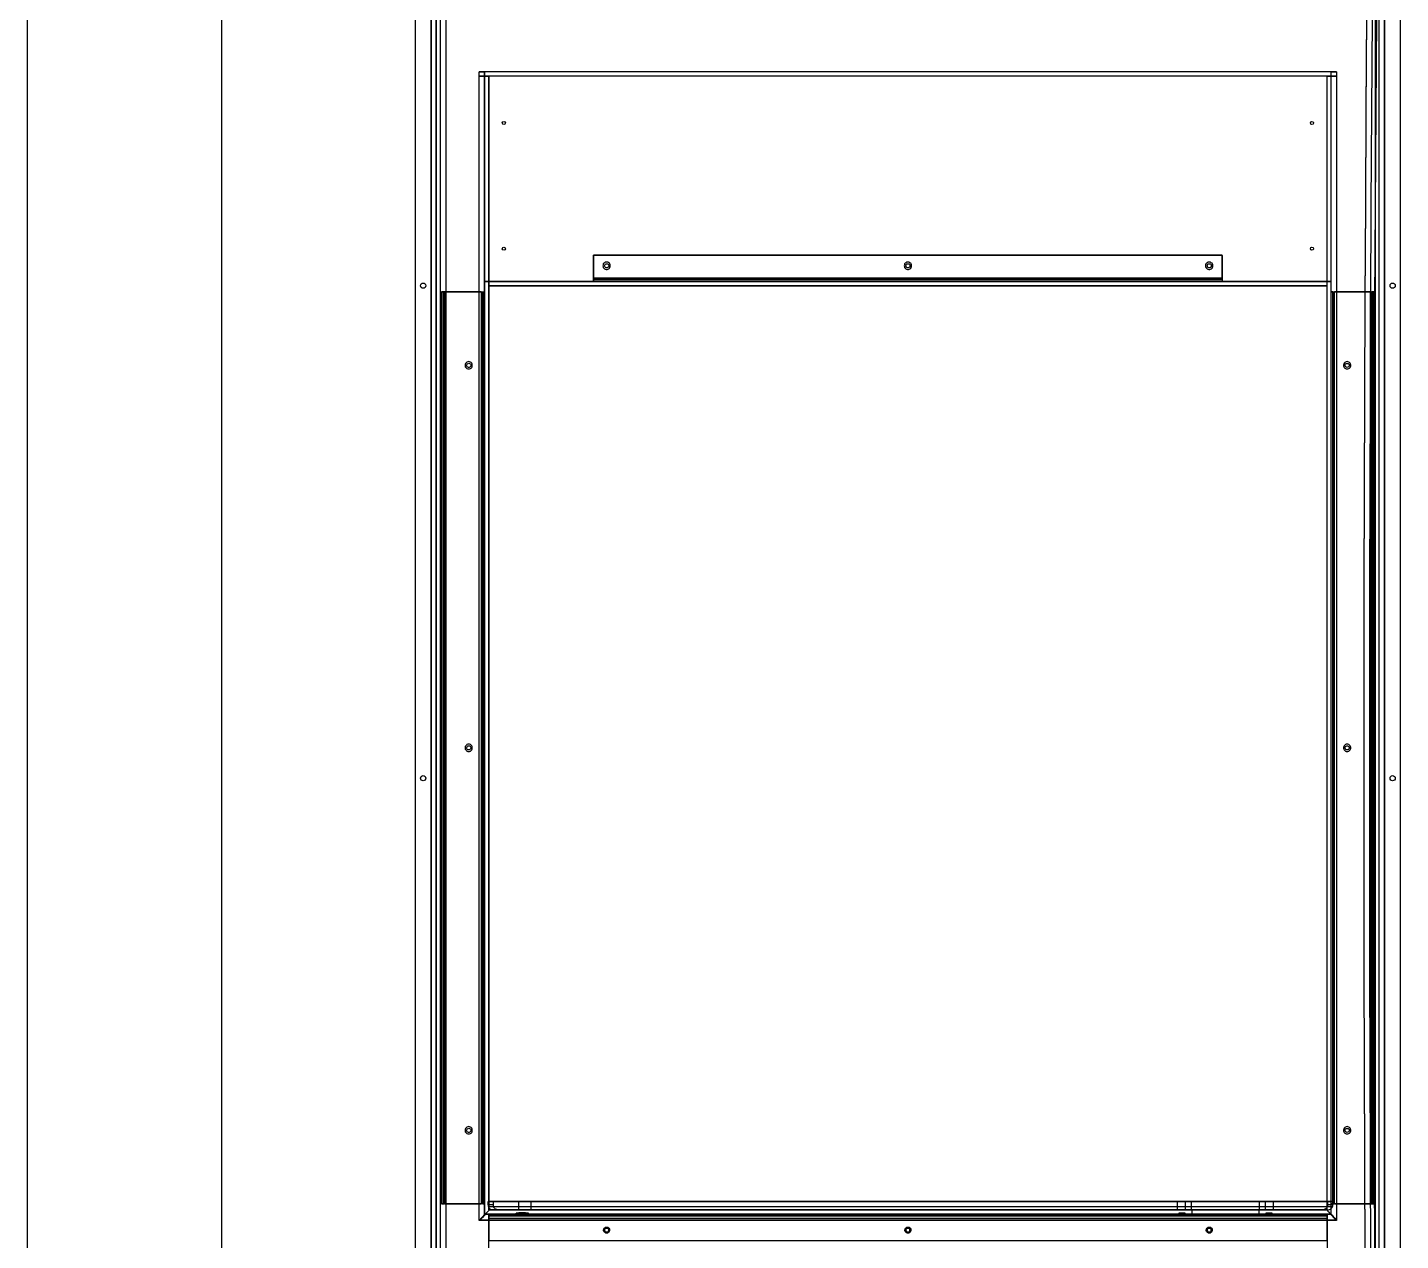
# Model space of a CAD drawing. Extents: x -36.1 to 57, y 1.4 to 46.9.
# Drawn here: x 32.186 to 33.497, y 4.364 to 5.521 of the extents above; entities that cross this region are included whole.
import ezdxf

# ---------------------------------------------------------------- set-up
doc = ezdxf.new("R2010")
doc.units = 0
doc.header["$LTSCALE"] = 0.02
doc.layers.add('CARENAGEM', color=1, linetype='CONTINUOUS')
doc.layers.add('DIVISORIA', color=5, linetype='CONTINUOUS')

msp = doc.modelspace()

# ---------------------------------------------------------------- linework, layer by layer
at = {"layer": 'CARENAGEM', "linetype": 'Continuous'}
for p, q in [((32.1864, 3.7948), (32.1864, 5.8148)), ((32.1864, 3.7948), (32.1864, 5.8148)), ((32.5565, 5.8148), (32.5565, 3.7948)), ((32.5565, 5.8148), (32.5565, 3.7948)), ((33.4965, 3.7948), (33.4965, 5.8148)), ((33.4965, 3.7948), (33.4965, 5.8148)), ((32.5715, 5.7958), (32.5715, 3.8138)), ((32.5715, 3.8138), (32.5715, 5.7958)), ((32.5765, 5.7958), (32.5765, 3.8138)), ((32.5765, 3.8138), (32.5765, 5.7958)), ((32.5805, 3.8138), (32.5805, 5.7958)), ((32.5805, 3.8138), (32.5805, 5.7958)), ((32.5855, 5.7984), (32.5855, 3.8111)), ((32.5855, 5.7972), (32.5855, 3.8123)), ((33.4722, 5.7958), (33.4722, 3.8138)), ((33.4762, 3.8138), (33.4762, 5.7958)), ((33.4812, 3.8138), (33.4812, 5.7958)), ((33.4812, 5.7958), (33.4812, 3.8138)), ((32.6175, 4.3832), (32.6175, 5.4788)), ((32.6175, 5.4788), (32.6225, 5.4788)), ((33.4355, 5.4788), (32.6175, 5.4788)), ((32.6225, 5.4788), (32.6225, 4.3887)), ((32.6225, 5.2788), (32.6225, 5.4788)), ((32.6225, 5.4788), (32.6225, 5.4788)), ((33.4305, 5.4788), (32.6225, 5.4788)), ((33.4305, 5.2788), (33.4305, 5.4788)), ((33.4305, 4.3887), (33.4305, 5.4788)), ((33.4305, 5.4788), (33.4305, 5.4788)), ((33.4305, 5.4788), (33.4355, 5.4788)), ((33.4355, 5.4788), (33.4355, 4.3832)), ((32.6175, 4.3827), (32.6175, 5.4748)), ((32.6175, 5.4748), (32.6265, 5.4748)), ((33.4355, 5.4748), (32.6175, 5.4748)), ((32.6265, 5.4748), (32.6265, 4.3927)), ((32.6265, 5.4748), (32.6265, 5.4748)), ((33.4265, 5.4748), (32.6265, 5.4748)), ((32.6265, 5.2748), (32.6265, 5.4748)), ((33.4265, 4.3927), (33.4265, 5.4748)), ((33.4265, 5.4748), (33.4265, 5.4748)), ((33.4265, 5.4748), (33.4355, 5.4748)), ((33.4265, 5.2748), (33.4265, 5.4748)), ((33.4355, 5.4748), (33.4355, 4.3827)), ((32.7265, 5.2819), (32.7265, 5.3038)), ((32.7265, 5.3037), (32.7265, 5.3038)), ((33.3265, 5.3038), (32.7265, 5.3038)), ((32.7265, 5.3037), (32.7265, 5.2818)), ((33.3265, 5.3037), (32.7265, 5.3037)), ((33.3265, 5.2819), (33.3265, 5.3038)), ((33.3265, 5.3037), (33.3265, 5.3038)), ((33.3265, 5.3037), (33.3265, 5.2818)), ((32.7265, 5.2818), (32.7265, 5.2819)), ((32.7265, 5.2788), (32.7265, 5.2819)), ((33.3265, 5.2819), (32.7265, 5.2819)), ((32.7265, 5.2803), (32.7265, 5.2818)), ((33.3265, 5.2818), (32.7265, 5.2818)), ((32.7265, 5.2803), (32.7265, 5.2788)), ((32.7265, 5.2803), (32.7265, 5.2803)), ((32.7265, 5.2803), (32.7265, 5.2788)), ((33.3265, 5.2803), (32.7265, 5.2803)), ((33.3265, 5.2803), (32.7265, 5.2803)), ((33.3265, 5.2818), (33.3265, 5.2819)), ((33.3265, 5.2819), (33.3265, 5.2788)), ((33.3265, 5.2818), (33.3265, 5.2803)), ((33.3265, 5.2803), (33.3265, 5.2788)), ((33.3265, 5.2803), (33.3265, 5.2803)), ((33.3265, 5.2803), (33.3265, 5.2788)), ((32.5816, 5.2688), (32.5816, 4.3988)), ((32.5816, 5.2688), (32.5816, 4.3988)), ((32.5816, 5.2688), (32.5839, 5.2688)), ((32.5831, 5.2688), (32.5816, 5.2688)), ((32.5816, 5.2688), (32.5845, 5.2688)), ((32.5831, 5.2688), (32.5831, 4.3988)), ((32.5831, 5.2688), (32.5831, 4.3988)), ((32.5853, 5.2688), (32.5831, 5.2688)), ((32.5831, 5.2688), (32.5846, 5.2688)), ((32.5839, 5.2688), (32.5839, 4.3988)), ((32.5853, 5.2688), (32.5839, 5.2688)), ((32.5845, 5.2688), (32.5845, 4.3988)), ((32.6194, 5.2688), (32.5845, 5.2688)), ((32.5846, 5.2688), (32.5845, 5.2688)), ((32.5846, 5.2688), (32.5846, 4.3988)), ((32.5846, 5.2688), (32.6195, 5.2688)), ((32.5853, 4.3988), (32.5853, 5.2688)), ((32.6194, 5.2688), (32.6194, 4.3988)), ((32.6195, 5.2688), (32.6194, 5.2688)), ((32.6194, 5.2688), (32.6225, 5.2688)), ((32.6195, 5.2688), (32.6195, 4.3988)), ((32.6195, 5.2688), (32.621, 5.2688)), ((32.621, 4.3988), (32.621, 5.2688)), ((32.621, 5.2688), (32.621, 4.3988)), ((32.621, 5.2688), (32.6225, 5.2688)), ((32.621, 5.2688), (32.6225, 5.2688)), ((32.621, 5.2688), (32.621, 5.2688)), ((32.6225, 4.3888), (32.6225, 5.2788)), ((32.6225, 5.2788), (32.6225, 5.2788)), ((32.6225, 5.2788), (33.4305, 5.2788)), ((33.4305, 5.2788), (32.6225, 5.2788)), ((32.6225, 5.2688), (32.6225, 4.3988)), ((32.6225, 5.2688), (32.6225, 4.3988)), ((32.6225, 5.2688), (32.6225, 5.2688)), ((32.6265, 4.3928), (32.6265, 5.2748)), ((32.6265, 5.2748), (32.6265, 5.2748)), ((32.6265, 5.2748), (33.4265, 5.2748)), ((33.4265, 5.2748), (32.6265, 5.2748)), ((32.7265, 5.2788), (32.7265, 5.2788)), ((33.3265, 5.2788), (32.7265, 5.2788)), ((33.3265, 5.2788), (32.7265, 5.2788)), ((33.3265, 5.2788), (33.3265, 5.2788)), ((33.4265, 4.3928), (33.4265, 5.2748)), ((33.4265, 5.2748), (33.4265, 5.2748)), ((33.4305, 4.3888), (33.4305, 5.2788)), ((33.4305, 5.2788), (33.4305, 5.2788)), ((33.4305, 4.3988), (33.4305, 5.2688)), ((33.4305, 4.3988), (33.4305, 5.2688)), ((33.432, 5.2688), (33.4305, 5.2688)), ((33.432, 5.2688), (33.4305, 5.2688)), ((33.4305, 5.2688), (33.4305, 5.2688)), ((33.4305, 5.2688), (33.4336, 5.2688)), ((33.432, 5.2688), (33.432, 4.3988)), ((33.432, 4.3988), (33.432, 5.2688)), ((33.432, 5.2688), (33.432, 5.2688)), ((33.432, 5.2688), (33.4336, 5.2688)), ((33.4336, 4.3988), (33.4336, 5.2688)), ((33.4336, 4.3988), (33.4336, 5.2688)), ((33.4336, 5.2688), (33.4686, 5.2688)), ((33.4685, 5.2688), (33.4336, 5.2688)), ((33.4336, 5.2688), (33.4336, 5.2688)), ((33.4677, 5.2688), (33.4677, 4.3988)), ((33.4677, 5.2688), (33.4692, 5.2688)), ((33.4677, 5.2688), (33.47, 5.2688)), ((33.4685, 4.3988), (33.4685, 5.2688)), ((33.4685, 5.2688), (33.4686, 5.2688)), ((33.4685, 5.2688), (33.47, 5.2688)), ((33.4686, 4.3988), (33.4686, 5.2688)), ((33.4686, 5.2688), (33.4715, 5.2688)), ((33.4692, 4.3988), (33.4692, 5.2688)), ((33.4715, 5.2688), (33.4692, 5.2688)), ((33.47, 4.3988), (33.47, 5.2688)), ((33.47, 4.3988), (33.47, 5.2688)), ((33.47, 5.2688), (33.4715, 5.2688)), ((33.4715, 4.3988), (33.4715, 5.2688)), ((33.4715, 4.3988), (33.4715, 5.2688)), ((32.5816, 4.3988), (32.5839, 4.3988)), ((32.5831, 4.3988), (32.5816, 4.3988)), ((32.5845, 4.3988), (32.5816, 4.3988)), ((32.5853, 4.3988), (32.5831, 4.3988)), ((32.5846, 4.3988), (32.5831, 4.3988)), ((32.5853, 4.3988), (32.5839, 4.3988)), ((32.6194, 4.3988), (32.5845, 4.3988)), ((32.5846, 4.3988), (32.5845, 4.3988)), ((32.5846, 4.3988), (32.6195, 4.3988)), ((32.6195, 4.3988), (32.6194, 4.3988)), ((32.6225, 4.3988), (32.6194, 4.3988)), ((32.621, 4.3988), (32.6195, 4.3988)), ((32.621, 4.3988), (32.6225, 4.3988)), ((32.621, 4.3988), (32.6225, 4.3988)), ((32.621, 4.3988), (32.621, 4.3988)), ((32.6225, 4.3988), (32.6225, 4.3988)), ((32.6309, 4.3978), (32.6259, 4.3978)), ((32.6309, 4.4008), (32.626, 4.4008)), ((32.626, 4.4008), (33.4318, 4.4008)), ((33.4316, 4.3958), (32.6263, 4.3958)), ((32.6265, 4.3928), (32.6265, 4.3928)), ((32.6265, 4.3927), (32.6265, 4.3928)), ((33.4265, 4.3928), (32.6265, 4.3928)), ((32.6265, 4.3928), (33.4265, 4.3928)), ((32.6309, 4.4008), (32.6309, 4.3978)), ((33.4269, 4.4008), (32.6309, 4.4008)), ((32.6309, 4.3928), (32.6359, 4.3928)), ((32.6309, 4.3928), (33.427, 4.3928)), ((33.4219, 4.3928), (32.6359, 4.3928)), ((32.6525, 4.3898), (32.6525, 4.3888)), ((32.6549, 4.4008), (32.6549, 4.3928)), ((32.6669, 4.4008), (32.6549, 4.4008)), ((32.6669, 4.3928), (32.6549, 4.3928)), ((32.6645, 4.3888), (32.6645, 4.3898)), ((32.6669, 4.3928), (32.6669, 4.4008)), ((33.2914, 4.4008), (33.2834, 4.4008)), ((33.2834, 4.4008), (33.2834, 4.3928)), ((33.2914, 4.3928), (33.2834, 4.3928)), ((33.285, 4.3898), (33.285, 4.3888)), ((33.291, 4.3888), (33.291, 4.3898)), ((33.2914, 4.3928), (33.2914, 4.4008)), ((33.2969, 4.4008), (33.2969, 4.3928)), ((33.3619, 4.4008), (33.2969, 4.4008)), ((33.3619, 4.3928), (33.2969, 4.3928)), ((33.2975, 4.3928), (33.2975, 4.3888)), ((33.2975, 4.3928), (33.3615, 4.3928)), ((33.3615, 4.3888), (33.3615, 4.3928)), ((33.3619, 4.3928), (33.3619, 4.4008)), ((33.3754, 4.4008), (33.3674, 4.4008)), ((33.3674, 4.4008), (33.3674, 4.3928)), ((33.3754, 4.3928), (33.3674, 4.3928)), ((33.368, 4.3898), (33.368, 4.3888)), ((33.374, 4.3888), (33.374, 4.3898)), ((33.3754, 4.3928), (33.3754, 4.4008)), ((33.4219, 4.3928), (33.427, 4.3928)), ((33.4265, 4.3928), (33.4265, 4.3928)), ((33.4265, 4.3928), (33.4265, 4.3927)), ((33.4318, 4.4008), (33.4269, 4.4008)), ((33.4269, 4.4008), (33.4269, 4.3978)), ((33.432, 4.3978), (33.4269, 4.3978)), ((33.432, 4.3988), (33.4305, 4.3988)), ((33.4305, 4.3988), (33.4305, 4.3988)), ((33.432, 4.3988), (33.4305, 4.3988)), ((33.4336, 4.3988), (33.4305, 4.3988)), ((33.432, 4.3988), (33.432, 4.3988)), ((33.4336, 4.3988), (33.432, 4.3988)), ((33.4336, 4.3988), (33.4686, 4.3988)), ((33.4685, 4.3988), (33.4336, 4.3988)), ((33.4336, 4.3988), (33.4336, 4.3988)), ((33.4677, 4.3988), (33.4692, 4.3988)), ((33.4677, 4.3988), (33.47, 4.3988)), ((33.4685, 4.3988), (33.4686, 4.3988)), ((33.47, 4.3988), (33.4685, 4.3988)), ((33.4715, 4.3988), (33.4686, 4.3988)), ((33.4715, 4.3988), (33.4692, 4.3988)), ((33.47, 4.3988), (33.4715, 4.3988)), ((33.4355, 4.3832), (32.6175, 4.3832)), ((33.4355, 4.3827), (32.6175, 4.3827)), ((32.6225, 4.3888), (32.6225, 4.3888)), ((32.6225, 4.3887), (32.6225, 4.3888)), ((33.4305, 4.3888), (32.6225, 4.3888)), ((32.6225, 4.3888), (33.4305, 4.3888)), ((32.6265, 4.3846), (32.6265, 4.3888)), ((32.6265, 4.3873), (32.6265, 4.3888)), ((32.6265, 4.3888), (32.6265, 4.3888)), ((32.6265, 4.3873), (32.6265, 4.3888)), ((32.6265, 4.3888), (32.6265, 4.3849)), ((32.6265, 4.3888), (33.4265, 4.3888)), ((33.4265, 4.3888), (32.6265, 4.3888)), ((32.6265, 4.3848), (32.6265, 4.3873)), ((32.6265, 4.3873), (32.6265, 4.3873)), ((32.6265, 4.3873), (32.6265, 4.3849)), ((32.6265, 4.3873), (33.4265, 4.3873)), ((33.4265, 4.3873), (32.6265, 4.3873)), ((32.6265, 4.3849), (32.6265, 4.3637)), ((32.6265, 4.3849), (32.6265, 4.3849)), ((32.6265, 4.3849), (32.6265, 4.3637)), ((32.6265, 4.3849), (33.4265, 4.3849)), ((32.6265, 4.3849), (33.4265, 4.3849)), ((32.6265, 4.3848), (32.6265, 4.3846)), ((32.6265, 4.2419), (32.6265, 4.3848)), ((33.4265, 4.3848), (32.6265, 4.3848)), ((32.6265, 4.2417), (32.6265, 4.3846)), ((33.4265, 4.3846), (32.6265, 4.3846)), ((32.6525, 4.3888), (32.6645, 4.3888)), ((32.6535, 4.3888), (32.6535, 4.3873)), ((32.6635, 4.3888), (32.6535, 4.3888)), ((32.6635, 4.3873), (32.6535, 4.3873)), ((32.6635, 4.3873), (32.6635, 4.3888)), ((33.285, 4.3888), (33.285, 4.3873)), ((33.285, 4.3888), (33.291, 4.3888)), ((33.291, 4.3888), (33.285, 4.3888)), ((33.291, 4.3873), (33.285, 4.3873)), ((33.291, 4.3873), (33.291, 4.3888)), ((33.2975, 4.3888), (33.2975, 4.3873)), ((33.2975, 4.3888), (33.3615, 4.3888)), ((33.3615, 4.3888), (33.2975, 4.3888)), ((33.3615, 4.3873), (33.2975, 4.3873)), ((33.3615, 4.3873), (33.3615, 4.3888)), ((33.368, 4.3888), (33.368, 4.3873)), ((33.368, 4.3888), (33.374, 4.3888)), ((33.374, 4.3888), (33.368, 4.3888)), ((33.374, 4.3873), (33.368, 4.3873)), ((33.374, 4.3873), (33.374, 4.3888)), ((33.4265, 4.3873), (33.4265, 4.3888)), ((33.4265, 4.3888), (33.4265, 4.3846)), ((33.4265, 4.3873), (33.4265, 4.3888)), ((33.4265, 4.3888), (33.4265, 4.3888)), ((33.4265, 4.3849), (33.4265, 4.3888)), ((33.4265, 4.3873), (33.4265, 4.3848)), ((33.4265, 4.3873), (33.4265, 4.3873)), ((33.4265, 4.3849), (33.4265, 4.3873)), ((33.4265, 4.3637), (33.4265, 4.3849)), ((33.4265, 4.3849), (33.4265, 4.3849)), ((33.4265, 4.3637), (33.4265, 4.3849)), ((33.4265, 4.3848), (33.4265, 4.3846)), ((33.4265, 4.3848), (33.4265, 4.2399)), ((33.4265, 4.3846), (33.4265, 4.2397)), ((33.4305, 4.3888), (33.4305, 4.3888)), ((33.4305, 4.3888), (33.4305, 4.3887)), ((32.6265, 4.3637), (32.6265, 4.3637)), ((32.6265, 4.3637), (33.4265, 4.3637)), ((32.6265, 4.3637), (33.4265, 4.3637)), ((32.7365, 4.3736), (32.7365, 4.3736)), ((32.737, 4.3737), (32.737, 4.3736)), ((32.741, 4.3736), (32.741, 4.3737)), ((32.7415, 4.3736), (32.7415, 4.3736)), ((33.024, 4.3736), (33.024, 4.3736)), ((33.0245, 4.3737), (33.0245, 4.3736)), ((33.0285, 4.3736), (33.0285, 4.3737)), ((33.029, 4.3736), (33.029, 4.3736)), ((33.3115, 4.3736), (33.3115, 4.3736)), ((33.312, 4.3737), (33.312, 4.3736)), ((33.316, 4.3736), (33.316, 4.3737)), ((33.3165, 4.3736), (33.3165, 4.3736)), ((33.4265, 4.3637), (33.4265, 4.3637))]:
    msp.add_line(p, q, dxfattribs=at)
at = {"layer": 'CARENAGEM', "linetype": 'Continuous', "flags": 128}
for points in [[(33.4669, 3.8111), (33.466, 3.8992), (33.4652, 3.9878), (33.4645, 4.0771), (33.4639, 4.1669), (33.4633, 4.2572), (33.4628, 4.3478), (33.4625, 4.4388), (33.4622, 4.5301), (33.4619, 4.6215), (33.4618, 4.7131), (33.4618, 4.8048), (33.4618, 4.8964), (33.4619, 4.988), (33.4622, 5.0795), (33.4625, 5.1707), (33.4628, 5.2617), (33.4633, 5.3524), (33.4639, 5.4426), (33.4645, 5.5324), (33.4652, 5.6217), (33.466, 5.7104), (33.4669, 5.7984)], [(33.4669, 3.8123), (33.466, 3.9002), (33.4652, 3.9888), (33.4645, 4.078), (33.4639, 4.1677), (33.4633, 4.2578), (33.4628, 4.3484), (33.4625, 4.4393), (33.4622, 4.5304), (33.4619, 4.6217), (33.4618, 4.7132), (33.4618, 4.8048), (33.4618, 4.8963), (33.4619, 4.9878), (33.4622, 5.0791), (33.4625, 5.1703), (33.4628, 5.2612), (33.4633, 5.3517), (33.4639, 5.4419), (33.4645, 5.5316), (33.4652, 5.6207), (33.466, 5.7093), (33.4669, 5.7972)], [(33.4719, 5.7958), (33.471, 5.708), (33.4702, 5.6195), (33.4695, 5.5305), (33.4689, 5.4409), (33.4683, 5.3509), (33.4678, 5.2605), (33.4675, 5.1698), (33.4672, 5.0787), (33.4669, 4.9875), (33.4668, 4.8962), (33.4668, 4.8048), (33.4668, 4.7134), (33.4669, 4.622), (33.4672, 4.5308), (33.4675, 4.4398), (33.4678, 4.349), (33.4683, 4.2586), (33.4689, 4.1686), (33.4695, 4.079), (33.4702, 3.99), (33.471, 3.9016), (33.4719, 3.8138)], [(33.4759, 5.7958), (33.475, 5.708), (33.4742, 5.6195), (33.4735, 5.5305), (33.4729, 5.4409), (33.4723, 5.3509), (33.4718, 5.2605), (33.4714, 5.1698), (33.4711, 5.0787), (33.4709, 4.9875), (33.4708, 4.8962), (33.4708, 4.8048), (33.4708, 4.7134), (33.4709, 4.622), (33.4711, 4.5308), (33.4714, 4.4398), (33.4718, 4.349), (33.4723, 4.2586), (33.4729, 4.1686), (33.4735, 4.079), (33.4742, 3.99), (33.475, 3.9016), (33.4759, 3.8138)], [(32.7425, 5.2938), (32.7424, 5.2947), (32.7421, 5.2955), (32.7417, 5.2962), (32.741, 5.2967), (32.7403, 5.2971), (32.7395, 5.2973), (32.7386, 5.2973), (32.7378, 5.2971), (32.7371, 5.2967), (32.7364, 5.2962), (32.7359, 5.2955), (32.7356, 5.2947), (32.7355, 5.2938), (32.7356, 5.293), (32.7359, 5.2922), (32.7364, 5.2915), (32.7371, 5.291), (32.7378, 5.2906), (32.7386, 5.2904), (32.7395, 5.2904), (32.7403, 5.2906), (32.741, 5.291), (32.7417, 5.2915), (32.7421, 5.2922), (32.7424, 5.293), (32.7425, 5.2938)], [(32.737, 5.2938), (32.7372, 5.2944), (32.7375, 5.295), (32.7379, 5.2955), (32.7386, 5.2957), (32.7392, 5.2958), (32.7398, 5.2956), (32.7404, 5.2953), (32.7408, 5.2947), (32.741, 5.2941), (32.741, 5.2935), (32.7408, 5.2928), (32.7404, 5.2923), (32.7398, 5.292), (32.7392, 5.2918), (32.7386, 5.2918), (32.7379, 5.2921), (32.7375, 5.2926), (32.7372, 5.2931), (32.737, 5.2938)], [(33.03, 5.2938), (33.0299, 5.2947), (33.0296, 5.2955), (33.0292, 5.2962), (33.0285, 5.2967), (33.0278, 5.2971), (33.027, 5.2973), (33.0261, 5.2973), (33.0253, 5.2971), (33.0246, 5.2967), (33.0239, 5.2962), (33.0234, 5.2955), (33.0231, 5.2947), (33.023, 5.2938), (33.0231, 5.293), (33.0234, 5.2922), (33.0239, 5.2915), (33.0246, 5.291), (33.0253, 5.2906), (33.0261, 5.2904), (33.027, 5.2904), (33.0278, 5.2906), (33.0285, 5.291), (33.0292, 5.2915), (33.0296, 5.2922), (33.0299, 5.293), (33.03, 5.2938)], [(33.0245, 5.2938), (33.0247, 5.2944), (33.025, 5.295), (33.0254, 5.2955), (33.0261, 5.2957), (33.0267, 5.2958), (33.0273, 5.2956), (33.0279, 5.2953), (33.0283, 5.2947), (33.0285, 5.2941), (33.0285, 5.2935), (33.0283, 5.2928), (33.0279, 5.2923), (33.0273, 5.292), (33.0267, 5.2918), (33.0261, 5.2918), (33.0254, 5.2921), (33.025, 5.2926), (33.0247, 5.2931), (33.0245, 5.2938)], [(33.3175, 5.2938), (33.3174, 5.2947), (33.3171, 5.2955), (33.3167, 5.2962), (33.316, 5.2967), (33.3153, 5.2971), (33.3145, 5.2973), (33.3136, 5.2973), (33.3128, 5.2971), (33.3121, 5.2967), (33.3114, 5.2962), (33.3109, 5.2955), (33.3106, 5.2947), (33.3105, 5.2938), (33.3106, 5.293), (33.3109, 5.2922), (33.3114, 5.2915), (33.3121, 5.291), (33.3128, 5.2906), (33.3136, 5.2904), (33.3145, 5.2904), (33.3153, 5.2906), (33.316, 5.291), (33.3167, 5.2915), (33.3171, 5.2922), (33.3174, 5.293), (33.3175, 5.2938)], [(33.312, 5.2938), (33.3122, 5.2944), (33.3125, 5.295), (33.3129, 5.2955), (33.3136, 5.2957), (33.3142, 5.2958), (33.3148, 5.2956), (33.3154, 5.2953), (33.3158, 5.2947), (33.316, 5.2941), (33.316, 5.2935), (33.3158, 5.2928), (33.3154, 5.2923), (33.3148, 5.292), (33.3142, 5.2918), (33.3136, 5.2918), (33.3129, 5.2921), (33.3125, 5.2926), (33.3122, 5.2931), (33.312, 5.2938)], [(32.6075, 5.1953), (32.6083, 5.1954), (32.6091, 5.1957), (32.6098, 5.1962), (32.6104, 5.1968), (32.6107, 5.1975), (32.6109, 5.1983), (32.6109, 5.1992), (32.6107, 5.2), (32.6104, 5.2008), (32.6098, 5.2014), (32.6091, 5.2019), (32.6083, 5.2022), (32.6075, 5.2023), (32.6066, 5.2022), (32.6058, 5.2019), (32.6052, 5.2014), (32.6046, 5.2008), (32.6042, 5.2), (32.604, 5.1992), (32.604, 5.1983), (32.6042, 5.1975), (32.6046, 5.1968), (32.6052, 5.1962), (32.6058, 5.1957), (32.6066, 5.1954), (32.6075, 5.1953)], [(33.4456, 5.2023), (33.4448, 5.2022), (33.444, 5.2019), (33.4433, 5.2014), (33.4427, 5.2008), (33.4423, 5.2), (33.4421, 5.1992), (33.4421, 5.1983), (33.4423, 5.1975), (33.4427, 5.1968), (33.4433, 5.1962), (33.444, 5.1957), (33.4448, 5.1954), (33.4456, 5.1953), (33.4464, 5.1954), (33.4472, 5.1957), (33.4479, 5.1962), (33.4485, 5.1968), (33.4489, 5.1975), (33.4491, 5.1983), (33.4491, 5.1992), (33.4489, 5.2), (33.4485, 5.2008), (33.4479, 5.2014), (33.4472, 5.2019), (33.4464, 5.2022), (33.4456, 5.2023)], [(32.6075, 5.2008), (32.6082, 5.2007), (32.6088, 5.2003), (32.6092, 5.1999), (32.6095, 5.1993), (32.6095, 5.1986), (32.6094, 5.198), (32.609, 5.1974), (32.6085, 5.197), (32.6079, 5.1968), (32.6072, 5.1968), (32.6066, 5.197), (32.6061, 5.1974), (32.6057, 5.198), (32.6055, 5.1986), (32.6056, 5.1993), (32.6059, 5.1999), (32.6063, 5.2003), (32.6069, 5.2007), (32.6075, 5.2008)], [(33.4456, 5.1968), (33.4449, 5.1969), (33.4443, 5.1972), (33.4439, 5.1977), (33.4436, 5.1983), (33.4436, 5.1989), (33.4437, 5.1996), (33.4441, 5.2001), (33.4446, 5.2005), (33.4452, 5.2007), (33.4459, 5.2007), (33.4465, 5.2005), (33.447, 5.2001), (33.4474, 5.1996), (33.4476, 5.1989), (33.4475, 5.1983), (33.4472, 5.1977), (33.4468, 5.1972), (33.4462, 5.1969), (33.4456, 5.1968)], [(32.6075, 4.8303), (32.6083, 4.8304), (32.6091, 4.8307), (32.6098, 4.8312), (32.6104, 4.8318), (32.6107, 4.8325), (32.6109, 4.8333), (32.6109, 4.8342), (32.6107, 4.835), (32.6104, 4.8358), (32.6098, 4.8364), (32.6091, 4.8369), (32.6083, 4.8372), (32.6075, 4.8373), (32.6066, 4.8372), (32.6058, 4.8369), (32.6052, 4.8364), (32.6046, 4.8358), (32.6042, 4.835), (32.604, 4.8342), (32.604, 4.8333), (32.6042, 4.8325), (32.6046, 4.8318), (32.6052, 4.8312), (32.6058, 4.8307), (32.6066, 4.8304), (32.6075, 4.8303)], [(32.6075, 4.8358), (32.6082, 4.8357), (32.6088, 4.8353), (32.6092, 4.8349), (32.6095, 4.8343), (32.6095, 4.8336), (32.6094, 4.833), (32.609, 4.8324), (32.6085, 4.832), (32.6079, 4.8318), (32.6072, 4.8318), (32.6066, 4.832), (32.6061, 4.8324), (32.6057, 4.833), (32.6055, 4.8336), (32.6056, 4.8343), (32.6059, 4.8349), (32.6063, 4.8353), (32.6069, 4.8357), (32.6075, 4.8358)], [(33.4456, 4.8373), (33.4448, 4.8372), (33.444, 4.8369), (33.4433, 4.8364), (33.4427, 4.8358), (33.4423, 4.835), (33.4421, 4.8342), (33.4421, 4.8333), (33.4423, 4.8325), (33.4427, 4.8318), (33.4433, 4.8312), (33.444, 4.8307), (33.4448, 4.8304), (33.4456, 4.8303), (33.4464, 4.8304), (33.4472, 4.8307), (33.4479, 4.8312), (33.4485, 4.8318), (33.4489, 4.8325), (33.4491, 4.8333), (33.4491, 4.8342), (33.4489, 4.835), (33.4485, 4.8358), (33.4479, 4.8364), (33.4472, 4.8369), (33.4464, 4.8372), (33.4456, 4.8373)], [(33.4456, 4.8318), (33.4449, 4.8319), (33.4443, 4.8322), (33.4439, 4.8327), (33.4436, 4.8333), (33.4436, 4.8339), (33.4437, 4.8346), (33.4441, 4.8351), (33.4446, 4.8355), (33.4452, 4.8357), (33.4459, 4.8357), (33.4465, 4.8355), (33.447, 4.8351), (33.4474, 4.8346), (33.4476, 4.8339), (33.4475, 4.8333), (33.4472, 4.8327), (33.4468, 4.8322), (33.4462, 4.8319), (33.4456, 4.8318)], [(32.6075, 4.4653), (32.6083, 4.4654), (32.6091, 4.4657), (32.6098, 4.4662), (32.6104, 4.4668), (32.6107, 4.4675), (32.6109, 4.4683), (32.6109, 4.4692), (32.6107, 4.47), (32.6104, 4.4708), (32.6098, 4.4714), (32.6091, 4.4719), (32.6083, 4.4722), (32.6075, 4.4723), (32.6066, 4.4722), (32.6058, 4.4719), (32.6052, 4.4714), (32.6046, 4.4708), (32.6042, 4.47), (32.604, 4.4692), (32.604, 4.4683), (32.6042, 4.4675), (32.6046, 4.4668), (32.6052, 4.4662), (32.6058, 4.4657), (32.6066, 4.4654), (32.6075, 4.4653)], [(32.6075, 4.4708), (32.6082, 4.4707), (32.6088, 4.4703), (32.6092, 4.4699), (32.6095, 4.4693), (32.6095, 4.4686), (32.6094, 4.468), (32.609, 4.4674), (32.6085, 4.467), (32.6079, 4.4668), (32.6072, 4.4668), (32.6066, 4.467), (32.6061, 4.4674), (32.6057, 4.468), (32.6055, 4.4686), (32.6056, 4.4693), (32.6059, 4.4699), (32.6063, 4.4703), (32.6069, 4.4707), (32.6075, 4.4708)], [(33.4456, 4.4723), (33.4448, 4.4722), (33.444, 4.4719), (33.4433, 4.4714), (33.4427, 4.4708), (33.4423, 4.47), (33.4421, 4.4692), (33.4421, 4.4683), (33.4423, 4.4675), (33.4427, 4.4668), (33.4433, 4.4662), (33.444, 4.4657), (33.4448, 4.4654), (33.4456, 4.4653), (33.4464, 4.4654), (33.4472, 4.4657), (33.4479, 4.4662), (33.4485, 4.4668), (33.4489, 4.4675), (33.4491, 4.4683), (33.4491, 4.4692), (33.4489, 4.47), (33.4485, 4.4708), (33.4479, 4.4714), (33.4472, 4.4719), (33.4464, 4.4722), (33.4456, 4.4723)], [(33.4456, 4.4668), (33.4449, 4.4669), (33.4443, 4.4672), (33.4439, 4.4677), (33.4436, 4.4683), (33.4436, 4.4689), (33.4437, 4.4696), (33.4441, 4.4701), (33.4446, 4.4705), (33.4452, 4.4707), (33.4459, 4.4707), (33.4465, 4.4705), (33.447, 4.4701), (33.4474, 4.4696), (33.4476, 4.4689), (33.4475, 4.4683), (33.4472, 4.4677), (33.4468, 4.4672), (33.4462, 4.4669), (33.4456, 4.4668)], [(32.6265, 4.3927), (32.6262, 4.3921), (32.6254, 4.391), (32.6236, 4.389), (32.6221, 4.3874), (32.6206, 4.3857), (32.6176, 4.3827), (32.6175, 4.3827)], [(32.6259, 4.3978), (32.6259, 4.3986), (32.6259, 4.3994), (32.6259, 4.4), (32.626, 4.4004), (32.626, 4.4007), (32.626, 4.4008)], [(32.6259, 4.3978), (32.626, 4.3966), (32.6263, 4.3958)], [(32.6263, 4.3958), (32.6267, 4.3949), (32.6274, 4.3942), (32.6281, 4.3936), (32.629, 4.3931), (32.6299, 4.3929), (32.6309, 4.3928)], [(32.6359, 4.3928), (32.6351, 4.3928), (32.6342, 4.3931), (32.6334, 4.3934), (32.6327, 4.3939), (32.6321, 4.3946), (32.6316, 4.3953), (32.6312, 4.3961), (32.631, 4.3969), (32.6309, 4.3978)], [(32.6585, 4.3896), (32.6596, 4.3896), (32.6607, 4.3896), (32.6617, 4.3896), (32.6626, 4.3896), (32.6633, 4.3897), (32.6639, 4.3897), (32.6643, 4.3897), (32.6645, 4.3898), (32.6645, 4.3898), (32.6643, 4.3898), (32.6639, 4.3899), (32.6633, 4.3899), (32.6626, 4.3899), (32.6617, 4.39), (32.6607, 4.39), (32.6596, 4.39), (32.6585, 4.39), (32.6574, 4.39), (32.6564, 4.39), (32.6554, 4.39), (32.6545, 4.3899), (32.6538, 4.3899), (32.6532, 4.3899), (32.6528, 4.3898), (32.6526, 4.3898), (32.6526, 4.3898), (32.6528, 4.3897), (32.6532, 4.3897), (32.6538, 4.3897), (32.6545, 4.3896), (32.6554, 4.3896), (32.6564, 4.3896), (32.6574, 4.3896), (32.6585, 4.3896)], [(33.288, 4.3897), (33.2888, 4.3897), (33.2895, 4.3897), (33.2902, 4.3897), (33.2906, 4.3897), (33.2909, 4.3898), (33.291, 4.3898), (33.2909, 4.3898), (33.2906, 4.3898), (33.2902, 4.3899), (33.2895, 4.3899), (33.2888, 4.3899), (33.288, 4.3899), (33.2873, 4.3899), (33.2865, 4.3899), (33.2859, 4.3899), (33.2854, 4.3898), (33.2851, 4.3898), (33.285, 4.3898), (33.2851, 4.3898), (33.2854, 4.3897), (33.2859, 4.3897), (33.2865, 4.3897), (33.2873, 4.3897), (33.288, 4.3897)], [(33.371, 4.3897), (33.3718, 4.3897), (33.3725, 4.3897), (33.3732, 4.3897), (33.3736, 4.3897), (33.3739, 4.3898), (33.374, 4.3898), (33.3739, 4.3898), (33.3736, 4.3898), (33.3732, 4.3899), (33.3725, 4.3899), (33.3718, 4.3899), (33.371, 4.3899), (33.3703, 4.3899), (33.3695, 4.3899), (33.3689, 4.3899), (33.3684, 4.3898), (33.3681, 4.3898), (33.368, 4.3898), (33.3681, 4.3898), (33.3684, 4.3897), (33.3689, 4.3897), (33.3695, 4.3897), (33.3703, 4.3897), (33.371, 4.3897)], [(33.4269, 4.3978), (33.4268, 4.3968), (33.4265, 4.3959), (33.4261, 4.395), (33.4255, 4.3942), (33.4247, 4.3936), (33.4238, 4.3932), (33.4229, 4.3929), (33.4219, 4.3928)], [(33.4265, 4.3927), (33.4269, 4.3921), (33.4277, 4.391), (33.4295, 4.389), (33.4309, 4.3874), (33.4325, 4.3857), (33.4355, 4.3827), (33.4355, 4.3827)], [(33.427, 4.3928), (33.4279, 4.3929), (33.4289, 4.3931), (33.4297, 4.3936), (33.4305, 4.3942), (33.4311, 4.3949), (33.4316, 4.3958)], [(33.4316, 4.3958), (33.4319, 4.3969), (33.432, 4.3978)], [(33.4318, 4.4008), (33.4318, 4.4007), (33.4319, 4.4004), (33.4319, 4.4), (33.4319, 4.3994), (33.4319, 4.3986), (33.432, 4.3978)], [(32.6225, 4.3887), (32.6224, 4.3884), (32.6219, 4.3878), (32.6209, 4.3867), (32.6192, 4.3849), (32.6176, 4.3832), (32.6175, 4.3832)], [(32.739, 4.3707), (32.7383, 4.3708), (32.7375, 4.3712), (32.7369, 4.3716), (32.7365, 4.3723), (32.7362, 4.373), (32.7361, 4.3738), (32.7363, 4.3746), (32.7367, 4.3753), (32.7372, 4.3759), (32.7379, 4.3763), (32.7386, 4.3765), (32.7394, 4.3765), (32.7402, 4.3763), (32.7409, 4.3759), (32.7414, 4.3753), (32.7418, 4.3746), (32.7419, 4.3738), (32.7419, 4.373), (32.7416, 4.3723), (32.7412, 4.3716), (32.7405, 4.3712), (32.7398, 4.3708), (32.739, 4.3707)], [(32.739, 4.3761), (32.7397, 4.376), (32.7404, 4.3758), (32.7409, 4.3753), (32.7413, 4.3747), (32.7415, 4.374), (32.7415, 4.3733), (32.7413, 4.3726), (32.7409, 4.372), (32.7404, 4.3715), (32.7397, 4.3713), (32.739, 4.3711), (32.7383, 4.3713), (32.7377, 4.3715), (32.7372, 4.372), (32.7368, 4.3726), (32.7366, 4.3733), (32.7366, 4.374), (32.7368, 4.3747), (32.7372, 4.3753), (32.7377, 4.3758), (32.7383, 4.376), (32.739, 4.3761)], [(32.739, 4.3711), (32.7397, 4.3712), (32.7404, 4.3715), (32.7409, 4.372), (32.7413, 4.3726), (32.7415, 4.3733), (32.7415, 4.374), (32.7413, 4.3747), (32.7409, 4.3753), (32.7404, 4.3757), (32.7397, 4.376), (32.739, 4.3761), (32.7383, 4.376), (32.7377, 4.3757), (32.7372, 4.3753), (32.7368, 4.3747), (32.7366, 4.374), (32.7366, 4.3733), (32.7368, 4.3726), (32.7372, 4.372), (32.7377, 4.3715), (32.7383, 4.3712), (32.739, 4.3711)], [(32.739, 4.3758), (32.7384, 4.3757), (32.7378, 4.3754), (32.7373, 4.3749), (32.737, 4.3743), (32.7369, 4.3737), (32.737, 4.373), (32.7373, 4.3724), (32.7378, 4.372), (32.7384, 4.3717), (32.739, 4.3716), (32.7397, 4.3717), (32.7403, 4.372), (32.7407, 4.3724), (32.741, 4.373), (32.7411, 4.3737), (32.741, 4.3743), (32.7407, 4.3749), (32.7403, 4.3754), (32.7397, 4.3757), (32.739, 4.3758)], [(33.0265, 4.3707), (33.0258, 4.3708), (33.025, 4.3712), (33.0244, 4.3716), (33.024, 4.3723), (33.0237, 4.373), (33.0236, 4.3738), (33.0238, 4.3746), (33.0242, 4.3753), (33.0247, 4.3759), (33.0254, 4.3763), (33.0261, 4.3765), (33.0269, 4.3765), (33.0277, 4.3763), (33.0284, 4.3759), (33.0289, 4.3753), (33.0293, 4.3746), (33.0294, 4.3738), (33.0294, 4.373), (33.0291, 4.3723), (33.0287, 4.3716), (33.028, 4.3712), (33.0273, 4.3708), (33.0265, 4.3707)], [(33.0265, 4.3761), (33.0272, 4.376), (33.0279, 4.3758), (33.0284, 4.3753), (33.0288, 4.3747), (33.029, 4.374), (33.029, 4.3733), (33.0288, 4.3726), (33.0284, 4.372), (33.0279, 4.3715), (33.0272, 4.3713), (33.0265, 4.3711), (33.0258, 4.3713), (33.0252, 4.3715), (33.0247, 4.372), (33.0243, 4.3726), (33.0241, 4.3733), (33.0241, 4.374), (33.0243, 4.3747), (33.0247, 4.3753), (33.0252, 4.3758), (33.0258, 4.376), (33.0265, 4.3761)], [(33.0265, 4.3711), (33.0272, 4.3712), (33.0279, 4.3715), (33.0284, 4.372), (33.0288, 4.3726), (33.029, 4.3733), (33.029, 4.374), (33.0288, 4.3747), (33.0284, 4.3753), (33.0279, 4.3757), (33.0272, 4.376), (33.0265, 4.3761), (33.0258, 4.376), (33.0252, 4.3757), (33.0247, 4.3753), (33.0243, 4.3747), (33.0241, 4.374), (33.0241, 4.3733), (33.0243, 4.3726), (33.0247, 4.372), (33.0252, 4.3715), (33.0258, 4.3712), (33.0265, 4.3711)], [(33.0265, 4.3758), (33.0259, 4.3757), (33.0253, 4.3754), (33.0248, 4.3749), (33.0245, 4.3743), (33.0244, 4.3737), (33.0245, 4.373), (33.0248, 4.3724), (33.0253, 4.372), (33.0259, 4.3717), (33.0265, 4.3716), (33.0272, 4.3717), (33.0278, 4.372), (33.0282, 4.3724), (33.0285, 4.373), (33.0286, 4.3737), (33.0285, 4.3743), (33.0282, 4.3749), (33.0278, 4.3754), (33.0272, 4.3757), (33.0265, 4.3758)], [(33.314, 4.3707), (33.3133, 4.3708), (33.3125, 4.3712), (33.3119, 4.3716), (33.3115, 4.3723), (33.3112, 4.373), (33.3111, 4.3738), (33.3113, 4.3746), (33.3117, 4.3753), (33.3122, 4.3759), (33.3129, 4.3763), (33.3136, 4.3765), (33.3144, 4.3765), (33.3152, 4.3763), (33.3159, 4.3759), (33.3164, 4.3753), (33.3168, 4.3746), (33.3169, 4.3738), (33.3169, 4.373), (33.3166, 4.3723), (33.3162, 4.3716), (33.3155, 4.3712), (33.3148, 4.3708), (33.314, 4.3707)], [(33.314, 4.3761), (33.3147, 4.376), (33.3154, 4.3758), (33.3159, 4.3753), (33.3163, 4.3747), (33.3165, 4.374), (33.3165, 4.3733), (33.3163, 4.3726), (33.3159, 4.372), (33.3154, 4.3715), (33.3147, 4.3713), (33.314, 4.3711), (33.3133, 4.3713), (33.3127, 4.3715), (33.3122, 4.372), (33.3118, 4.3726), (33.3116, 4.3733), (33.3116, 4.374), (33.3118, 4.3747), (33.3122, 4.3753), (33.3127, 4.3758), (33.3133, 4.376), (33.314, 4.3761)], [(33.314, 4.3711), (33.3147, 4.3712), (33.3154, 4.3715), (33.3159, 4.372), (33.3163, 4.3726), (33.3165, 4.3733), (33.3165, 4.374), (33.3163, 4.3747), (33.3159, 4.3753), (33.3154, 4.3757), (33.3147, 4.376), (33.314, 4.3761), (33.3133, 4.376), (33.3127, 4.3757), (33.3122, 4.3753), (33.3118, 4.3747), (33.3116, 4.374), (33.3116, 4.3733), (33.3118, 4.3726), (33.3122, 4.372), (33.3127, 4.3715), (33.3133, 4.3712), (33.314, 4.3711)], [(33.314, 4.3758), (33.3134, 4.3757), (33.3128, 4.3754), (33.3123, 4.3749), (33.312, 4.3743), (33.3119, 4.3737), (33.312, 4.373), (33.3123, 4.3724), (33.3128, 4.372), (33.3134, 4.3717), (33.314, 4.3716), (33.3147, 4.3717), (33.3153, 4.372), (33.3157, 4.3724), (33.316, 4.373), (33.3161, 4.3737), (33.316, 4.3743), (33.3157, 4.3749), (33.3153, 4.3754), (33.3147, 4.3757), (33.314, 4.3758)], [(33.4305, 4.3887), (33.4307, 4.3884), (33.4312, 4.3878), (33.4322, 4.3867), (33.4339, 4.3849), (33.4355, 4.3832), (33.4355, 4.3832)], [(32.739, 4.3757), (32.7384, 4.3756), (32.7378, 4.3752), (32.7374, 4.3748), (32.7371, 4.3742), (32.737, 4.3735), (32.7372, 4.3729), (32.7376, 4.3723), (32.7381, 4.3719), (32.7387, 4.3717), (32.7394, 4.3717), (32.74, 4.3719), (32.7405, 4.3723), (32.7409, 4.3729), (32.741, 4.3735), (32.741, 4.3742), (32.7407, 4.3748), (32.7403, 4.3752), (32.7397, 4.3756), (32.739, 4.3757)], [(32.739, 4.3716), (32.7384, 4.3717), (32.7378, 4.372), (32.7374, 4.3725), (32.7371, 4.3731), (32.737, 4.3737), (32.7372, 4.3744), (32.7376, 4.3749), (32.7381, 4.3753), (32.7387, 4.3755), (32.7394, 4.3755), (32.74, 4.3753), (32.7405, 4.3749), (32.7409, 4.3744), (32.741, 4.3737), (32.741, 4.3731), (32.7407, 4.3725), (32.7403, 4.372), (32.7397, 4.3717), (32.739, 4.3716)], [(33.0265, 4.3757), (33.0259, 4.3756), (33.0253, 4.3752), (33.0249, 4.3748), (33.0246, 4.3742), (33.0245, 4.3735), (33.0247, 4.3729), (33.0251, 4.3723), (33.0256, 4.3719), (33.0262, 4.3717), (33.0269, 4.3717), (33.0275, 4.3719), (33.028, 4.3723), (33.0284, 4.3729), (33.0285, 4.3735), (33.0285, 4.3742), (33.0282, 4.3748), (33.0278, 4.3752), (33.0272, 4.3756), (33.0265, 4.3757)], [(33.0265, 4.3716), (33.0259, 4.3717), (33.0253, 4.372), (33.0249, 4.3725), (33.0246, 4.3731), (33.0245, 4.3737), (33.0247, 4.3744), (33.0251, 4.3749), (33.0256, 4.3753), (33.0262, 4.3755), (33.0269, 4.3755), (33.0275, 4.3753), (33.028, 4.3749), (33.0284, 4.3744), (33.0285, 4.3737), (33.0285, 4.3731), (33.0282, 4.3725), (33.0278, 4.372), (33.0272, 4.3717), (33.0265, 4.3716)], [(33.314, 4.3757), (33.3134, 4.3756), (33.3128, 4.3752), (33.3124, 4.3748), (33.3121, 4.3742), (33.312, 4.3735), (33.3122, 4.3729), (33.3126, 4.3723), (33.3131, 4.3719), (33.3137, 4.3717), (33.3144, 4.3717), (33.315, 4.3719), (33.3155, 4.3723), (33.3159, 4.3729), (33.316, 4.3735), (33.316, 4.3742), (33.3157, 4.3748), (33.3153, 4.3752), (33.3147, 4.3756), (33.314, 4.3757)], [(33.314, 4.3716), (33.3134, 4.3717), (33.3128, 4.372), (33.3124, 4.3725), (33.3121, 4.3731), (33.312, 4.3737), (33.3122, 4.3744), (33.3126, 4.3749), (33.3131, 4.3753), (33.3137, 4.3755), (33.3144, 4.3755), (33.315, 4.3753), (33.3155, 4.3749), (33.3159, 4.3744), (33.316, 4.3737), (33.316, 4.3731), (33.3157, 4.3725), (33.3153, 4.372), (33.3147, 4.3717), (33.314, 4.3716)]]:
    msp.add_lwpolyline(points, dxfattribs=at)
at = {"layer": 'CARENAGEM', "linetype": 'Continuous'}
for centre, radius in [((32.641, 5.4301), 0.0015), ((32.641, 5.4301), 0.0015), ((33.412, 5.4301), 0.0015), ((33.412, 5.4301), 0.0015), ((32.641, 5.3101), 0.0015), ((32.641, 5.3101), 0.0015), ((33.412, 5.3101), 0.0015), ((33.412, 5.3101), 0.0015), ((32.564, 5.2748), 0.0025), ((32.564, 5.2748), 0.0025), ((33.489, 5.2748), 0.0025), ((33.489, 5.2748), 0.0025), ((32.564, 4.8048), 0.0025), ((32.564, 4.8048), 0.0025), ((33.489, 4.8048), 0.0025), ((33.489, 4.8048), 0.0025)]:
    msp.add_circle(centre, radius, dxfattribs=at)
at = {"layer": 'DIVISORIA', "linetype": 'Continuous'}
msp.add_line((32.3715, 6.0505), (32.3715, 3.6505), dxfattribs=at)

doc.saveas('drawing.dxf')
